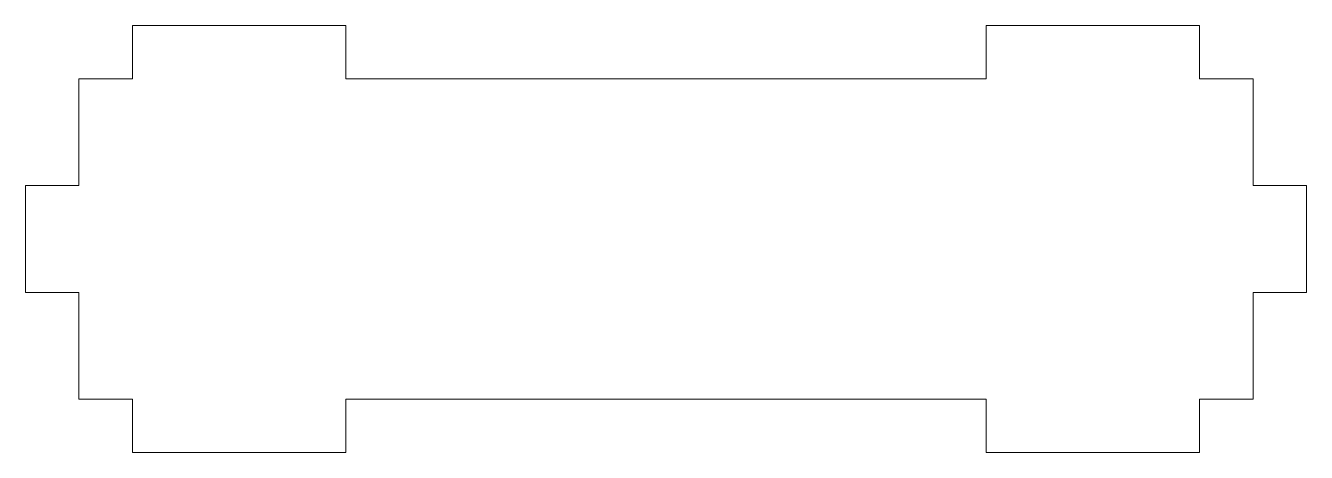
# Model space of a CAD drawing. Header units: inches. Extents: x 0 to 6, y 0 to 2.
import ezdxf

# ---------------------------------------------------------------- set-up
doc = ezdxf.new("R2010")
doc.units = ezdxf.units.IN
doc.header["$MEASUREMENT"] = 0

msp = doc.modelspace()

# ---------------------------------------------------------------- linework, layer by layer
at = {"color": 7, "linetype": 'Continuous', "lineweight": 15}
for p, q in [((0.5, 2), (0.5, 1.75)), ((1.5, 2), (0.5, 2)), ((1.5, 1.75), (1.5, 2)), ((4.5, 2), (4.5, 1.75)), ((5.5, 2), (4.5, 2)), ((5.5, 1.75), (5.5, 2)), ((0.25, 1.75), (0.25, 1.25)), ((0.5, 1.75), (0.25, 1.75)), ((4.5, 1.75), (1.5, 1.75)), ((5.75, 1.75), (5.5, 1.75)), ((5.75, 1.25), (5.75, 1.75)), ((0, 1.25), (0, 0.75)), ((0.25, 1.25), (0, 1.25)), ((6, 1.25), (5.75, 1.25)), ((6, 0.75), (6, 1.25)), ((0, 0.75), (0.25, 0.75)), ((0.25, 0.75), (0.25, 0.25)), ((5.75, 0.75), (6, 0.75)), ((5.75, 0.25), (5.75, 0.75)), ((0.25, 0.25), (0.5, 0.25)), ((0.5, 0.25), (0.5, 0)), ((1.5, 0.25), (4.5, 0.25)), ((1.5, 0), (1.5, 0.25)), ((4.5, 0.25), (4.5, 0)), ((5.5, 0.25), (5.75, 0.25)), ((5.5, 0), (5.5, 0.25)), ((0.5, 0), (1.5, 0)), ((4.5, 0), (5.5, 0))]:
    msp.add_line(p, q, dxfattribs=at)

doc.saveas('drawing.dxf')
